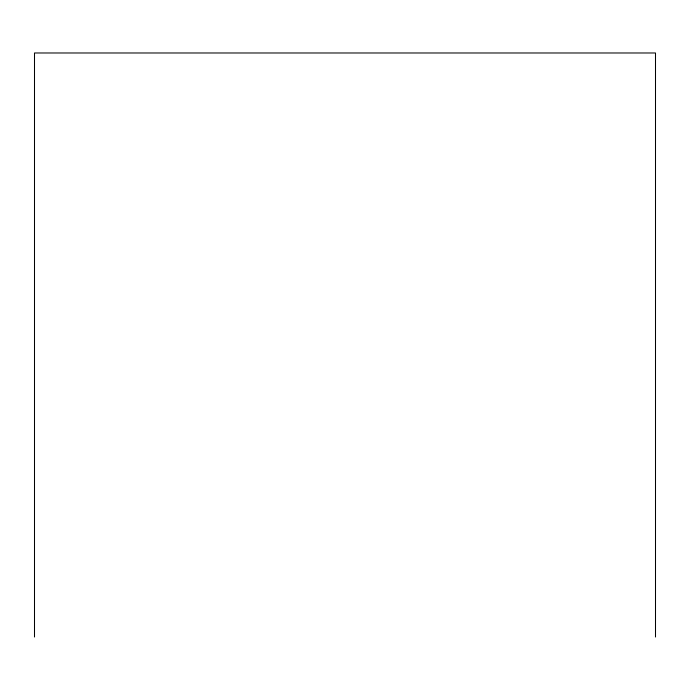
<?xml version="1.0" encoding="UTF-8"?>
<svg xmlns="http://www.w3.org/2000/svg" width="690" height="690" viewBox="0 0 690 690"><rect width="100%" height="100%" fill="white"/><g stroke="black" fill="none" stroke-linecap="round" stroke-linejoin="round"><path stroke-width="1.03" d="M655.5 637.017L655.5 52.983L34.5 52.983L34.5 637.017"/></g></svg>
